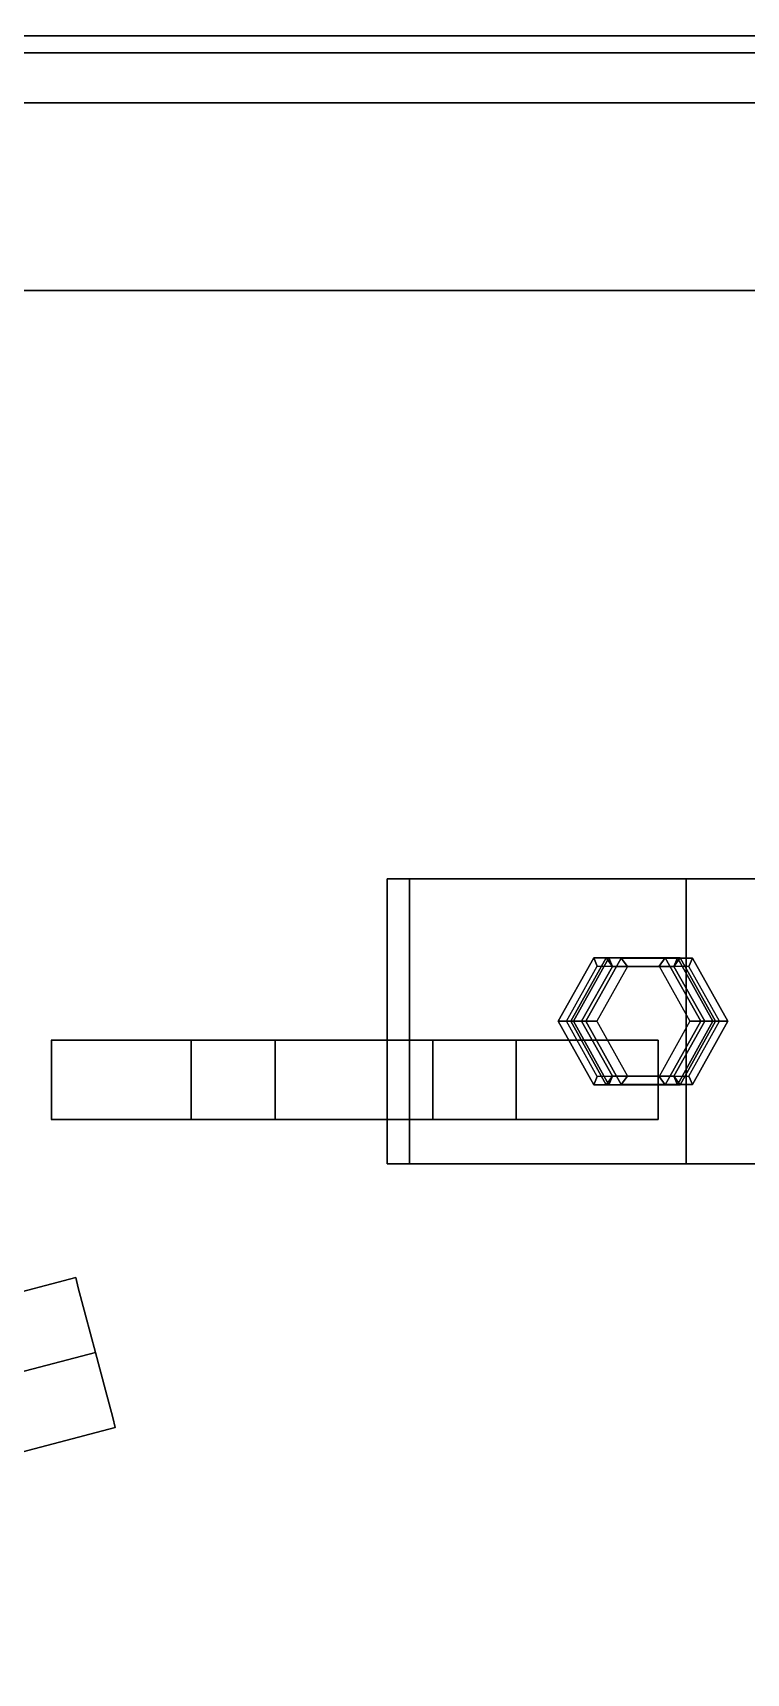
# Model space of a CAD drawing. Extents: x -1 to 1387, y -679 to 1.
# Drawn here: x 1073.7 to 1118.8, y -329.5 to -226 of the extents above; entities that cross this region are included whole.
import ezdxf

# ---------------------------------------------------------------- set-up
doc = ezdxf.new("R2010")
doc.units = 0
doc.layers.add('PQ_200_3D', color=1, linetype='Continuous')
doc.layers.add('PQ_BLUE_3D', color=5, linetype='Continuous')

msp = doc.modelspace()

# ---------------------------------------------------------------- linework, layer by layer
at = {"layer": 'PQ_200_3D'}
for points in [[(1193.32, -590.04, 3), (1193.32, -224.4, 3), (384.13, -224.4, 3), (384.13, -590.04, 3)], [(963.98, -224.72, 898.84), (1263.69, -224.72, 898.84), (1263.69, -589.72, 898.84), (963.98, -589.72, 898.84)], [(1263.69, -224.72, 848.89), (963.98, -224.72, 848.89), (963.98, -589.72, 848.89), (1263.69, -589.72, 848.89)], [(1193.32, -230.39, 44.96), (1193.32, -584.04, 44.96), (384.13, -584.04, 44.96), (384.13, -230.39, 44.96)], [(1097.51, -279.35, 836.63), (1096.09, -279.35, 830.81), (1096.09, -297.35, 830.81), (1097.51, -297.35, 836.63)], [(1096.09, -279.35, 830.81), (1175.68, -279.35, 811.41), (1175.68, -297.35, 811.41), (1096.09, -297.35, 830.81)], [(1114.98, -279.35, 832.37), (1097.51, -279.35, 836.63), (1097.51, -297.35, 836.63), (1114.98, -297.35, 832.37)], [(1121.51, -279.35, 836.35), (1114.98, -279.35, 832.37), (1114.98, -297.35, 832.37), (1121.51, -297.35, 836.35)], [(1109.36, -284.88, 834.78), (1109.14, -284.34, 835.2), (1106.89, -288.35, 835.75), (1107.41, -288.35, 835.25)], [(1109.14, -284.34, 835.2), (1109.92, -284.35, 838.39), (1107.68, -288.35, 838.94), (1106.89, -288.35, 835.75)], [(1109.92, -284.35, 838.39), (1110.31, -284.89, 838.66), (1108.36, -288.35, 839.13), (1107.68, -288.35, 838.94)], [(1110.31, -284.89, 838.66), (1110.09, -284.35, 839.08), (1107.85, -288.35, 839.63), (1108.36, -288.35, 839.13)], [(1110.09, -284.35, 839.08), (1110.87, -284.36, 842.27), (1108.63, -288.35, 842.82), (1107.85, -288.35, 839.63)], [(1110.87, -284.36, 842.27), (1111.26, -284.89, 842.54), (1109.32, -288.35, 843.02), (1108.63, -288.35, 842.82)], [(1113.26, -284.88, 833.83), (1113.64, -284.34, 834.1), (1109.14, -284.34, 835.2), (1109.36, -284.88, 834.78)], [(1113.64, -284.34, 834.1), (1114.42, -284.35, 837.29), (1109.92, -284.35, 838.39), (1109.14, -284.34, 835.2)], [(1114.42, -284.35, 837.29), (1114.2, -284.89, 837.71), (1110.31, -284.89, 838.66), (1109.92, -284.35, 838.39)], [(1114.2, -284.89, 837.71), (1114.59, -284.35, 837.99), (1110.09, -284.35, 839.08), (1110.31, -284.89, 838.66)], [(1114.59, -284.35, 837.99), (1115.36, -284.36, 841.18), (1110.87, -284.36, 842.27), (1110.09, -284.35, 839.08)], [(1115.36, -284.36, 841.18), (1115.14, -284.89, 841.6), (1111.26, -284.89, 842.54), (1110.87, -284.36, 842.27)], [(1115.21, -288.35, 833.35), (1115.89, -288.35, 833.56), (1113.64, -284.34, 834.1), (1113.26, -284.88, 833.83)], [(1115.89, -288.35, 833.56), (1116.66, -288.35, 836.75), (1114.42, -284.35, 837.29), (1113.64, -284.34, 834.1)], [(1116.66, -288.35, 836.75), (1116.15, -288.35, 837.24), (1114.2, -284.89, 837.71), (1114.42, -284.35, 837.29)], [(1116.15, -288.35, 837.24), (1116.83, -288.35, 837.44), (1114.59, -284.35, 837.99), (1114.2, -284.89, 837.71)], [(1116.83, -288.35, 837.44), (1117.6, -288.35, 840.63), (1115.36, -284.36, 841.18), (1114.59, -284.35, 837.99)], [(1117.6, -288.35, 840.63), (1117.08, -288.35, 841.12), (1115.14, -284.89, 841.6), (1115.36, -284.36, 841.18)], [(1107.41, -288.35, 835.25), (1106.89, -288.35, 835.75), (1109.14, -292.36, 835.2), (1109.36, -291.83, 834.78)], [(1106.89, -288.35, 835.75), (1107.68, -288.35, 838.94), (1109.92, -292.36, 838.39), (1109.14, -292.36, 835.2)], [(1107.68, -288.35, 838.94), (1108.36, -288.35, 839.13), (1110.31, -291.82, 838.66), (1109.92, -292.36, 838.39)], [(1108.36, -288.35, 839.13), (1107.85, -288.35, 839.63), (1110.09, -292.36, 839.08), (1110.31, -291.82, 838.66)], [(1107.85, -288.35, 839.63), (1108.63, -288.35, 842.82), (1110.87, -292.35, 842.27), (1110.09, -292.36, 839.08)], [(1108.63, -288.35, 842.82), (1109.32, -288.35, 843.02), (1111.26, -291.81, 842.54), (1110.87, -292.35, 842.27)], [(1113.26, -291.83, 833.83), (1113.64, -292.36, 834.1), (1115.89, -288.35, 833.56), (1115.21, -288.35, 833.35)], [(1113.64, -292.36, 834.1), (1114.42, -292.36, 837.29), (1116.66, -288.35, 836.75), (1115.89, -288.35, 833.56)], [(1114.42, -292.36, 837.29), (1114.2, -291.82, 837.71), (1116.15, -288.35, 837.24), (1116.66, -288.35, 836.75)], [(1114.2, -291.82, 837.71), (1114.59, -292.36, 837.99), (1116.83, -288.35, 837.44), (1116.15, -288.35, 837.24)], [(1114.59, -292.36, 837.99), (1115.36, -292.35, 841.18), (1117.6, -288.35, 840.63), (1116.83, -288.35, 837.44)], [(1115.36, -292.35, 841.18), (1115.14, -291.81, 841.6), (1117.08, -288.35, 841.12), (1117.6, -288.35, 840.63)], [(1089.02, -294.55, 116.67), (1074.9, -294.55, 61.62), (1074.9, -289.55, 61.62), (1089.02, -289.55, 116.67)], [(1098.97, -294.55, 55.23), (1113.21, -294.55, 110.43), (1113.21, -289.55, 110.43), (1098.97, -289.55, 55.23)], [(1109.36, -291.83, 834.78), (1109.14, -292.36, 835.2), (1113.64, -292.36, 834.1), (1113.26, -291.83, 833.83)], [(1109.92, -292.36, 838.39), (1110.31, -291.82, 838.66), (1114.2, -291.82, 837.71), (1114.42, -292.36, 837.29)], [(1110.31, -291.82, 838.66), (1110.09, -292.36, 839.08), (1114.59, -292.36, 837.99), (1114.2, -291.82, 837.71)], [(1110.87, -292.35, 842.27), (1111.26, -291.81, 842.54), (1115.14, -291.81, 841.6), (1115.36, -292.35, 841.18)], [(1109.14, -292.36, 835.2), (1109.92, -292.36, 838.39), (1114.42, -292.36, 837.29), (1113.64, -292.36, 834.1)], [(1110.09, -292.36, 839.08), (1110.87, -292.35, 842.27), (1115.36, -292.35, 841.18), (1114.59, -292.36, 837.99)]]:
    msp.add_3dface(points, dxfattribs=at)
for points, invisible_edges in [([(1193.32, -225.2, 41.96), (1193.32, -226.16, 43.2), (384.13, -226.16, 43.2), (384.13, -225.2, 41.96)], 8), ([(1193.32, -226.16, 43.2), (1193.32, -227.4, 44.15), (384.13, -227.4, 44.15), (384.13, -226.16, 43.2)], 2), ([(1193.32, -227.4, 44.15), (1193.32, -228.84, 44.75), (384.13, -228.84, 44.75), (384.13, -227.4, 44.15)], 10), ([(1193.32, -228.84, 44.75), (1193.32, -230.39, 44.96), (384.13, -230.39, 44.96), (384.13, -228.84, 44.75)], 8), ([(1097.51, -279.35, 836.63), (1096.09, -279.35, 830.81), (1181.5, -279.35, 809.99), (1114.98, -279.35, 832.37)], 15), ([(1114.98, -279.35, 832.37), (1121.51, -279.35, 836.35), (1181.5, -279.35, 809.99)], 15), ([(1111.31, -288.35, 834.3), (1109.36, -284.88, 834.78), (1107.41, -288.35, 835.25), (1111.31, -288.35, 834.3)], 15), ([(1111.26, -284.89, 842.54), (1113.2, -288.35, 842.06), (1113.2, -288.35, 842.06), (1109.32, -288.35, 843.02)], 15), ([(1111.31, -288.35, 834.3), (1113.26, -284.88, 833.83), (1109.36, -284.88, 834.78), (1111.31, -288.35, 834.3)], 15), ([(1115.14, -284.89, 841.6), (1113.2, -288.35, 842.06), (1113.2, -288.35, 842.06), (1111.26, -284.89, 842.54)], 15), ([(1111.31, -288.35, 834.3), (1115.21, -288.35, 833.35), (1113.26, -284.88, 833.83), (1111.31, -288.35, 834.3)], 15), ([(1117.08, -288.35, 841.12), (1113.2, -288.35, 842.06), (1113.2, -288.35, 842.06), (1115.14, -284.89, 841.6)], 15), ([(1111.31, -288.35, 834.3), (1107.41, -288.35, 835.25), (1109.36, -291.83, 834.78), (1111.31, -288.35, 834.3)], 15), ([(1109.32, -288.35, 843.02), (1113.2, -288.35, 842.06), (1113.2, -288.35, 842.06), (1111.26, -291.81, 842.54)], 15), ([(1111.31, -288.35, 834.3), (1109.36, -291.83, 834.78), (1113.26, -291.83, 833.83), (1111.31, -288.35, 834.3)], 15), ([(1111.26, -291.81, 842.54), (1113.2, -288.35, 842.06), (1113.2, -288.35, 842.06), (1115.14, -291.81, 841.6)], 15), ([(1111.31, -288.35, 834.3), (1113.26, -291.83, 833.83), (1115.21, -288.35, 833.35), (1111.31, -288.35, 834.3)], 15), ([(1115.14, -291.81, 841.6), (1113.2, -288.35, 842.06), (1113.2, -288.35, 842.06), (1117.08, -288.35, 841.12)], 15), ([(1074.9, -294.55, 61.62), (1074.88, -294.55, 55.14), (1074.88, -289.55, 55.14), (1074.9, -289.55, 61.62)], 2), ([(1074.88, -294.55, 55.14), (1078.11, -294.55, 49.54), (1078.11, -289.55, 49.54), (1074.88, -289.55, 55.14)], 10), ([(1074.9, -289.55, 61.62), (1074.88, -289.55, 55.14), (1086.93, -289.55, 58.43)], 10), ([(1074.88, -289.55, 55.14), (1078.11, -289.55, 49.54), (1086.93, -289.55, 58.43)], 10), ([(1089.02, -289.55, 116.67), (1113.21, -289.55, 110.43), (1098.97, -289.55, 55.23), (1074.9, -289.55, 61.62)], 5), ([(1078.11, -294.55, 49.54), (1083.72, -294.55, 46.31), (1083.72, -289.55, 46.31), (1078.11, -289.55, 49.54)], 8), ([(1078.11, -289.55, 49.54), (1083.72, -289.55, 46.31), (1086.93, -289.55, 58.43)], 10), ([(1083.72, -294.55, 46.31), (1090.19, -294.55, 46.33), (1090.19, -289.55, 46.33), (1083.72, -289.55, 46.31)], 2), ([(1083.72, -289.55, 46.31), (1090.19, -289.55, 46.33), (1086.93, -289.55, 58.43)], 10), ([(1090.19, -289.55, 46.33), (1095.78, -289.55, 49.6), (1086.93, -289.55, 58.43)], 10), ([(1095.78, -289.55, 49.6), (1098.97, -289.55, 55.23), (1086.93, -289.55, 58.43)], 10), ([(1092.2, -294.55, 122.3), (1089.02, -294.55, 116.67), (1089.02, -289.55, 116.67), (1092.2, -289.55, 122.3)], 8), ([(1089.02, -289.55, 116.67), (1092.2, -289.55, 122.3), (1101.12, -289.55, 113.55)], 10), ([(1090.19, -294.55, 46.33), (1095.78, -294.55, 49.6), (1095.78, -289.55, 49.6), (1090.19, -289.55, 46.33)], 10), ([(1097.77, -294.55, 125.59), (1092.2, -294.55, 122.3), (1092.2, -289.55, 122.3), (1097.77, -289.55, 125.59)], 10), ([(1092.2, -289.55, 122.3), (1097.77, -289.55, 125.59), (1101.12, -289.55, 113.55)], 10), ([(1095.78, -294.55, 49.6), (1098.97, -294.55, 55.23), (1098.97, -289.55, 55.23), (1095.78, -289.55, 49.6)], 8), ([(1104.24, -294.55, 125.65), (1097.77, -294.55, 125.59), (1097.77, -289.55, 125.59), (1104.24, -289.55, 125.65)], 2), ([(1097.77, -289.55, 125.59), (1104.24, -289.55, 125.65), (1101.12, -289.55, 113.55)], 10), ([(1104.24, -289.55, 125.65), (1109.87, -289.55, 122.47), (1101.12, -289.55, 113.55)], 10), ([(1109.87, -289.55, 122.47), (1113.15, -289.55, 116.9), (1101.12, -289.55, 113.55)], 10), ([(1113.15, -289.55, 116.9), (1113.21, -289.55, 110.43), (1101.12, -289.55, 113.55)], 10), ([(1109.87, -294.55, 122.47), (1104.24, -294.55, 125.65), (1104.24, -289.55, 125.65), (1109.87, -289.55, 122.47)], 8), ([(1113.15, -294.55, 116.9), (1109.87, -294.55, 122.47), (1109.87, -289.55, 122.47), (1113.15, -289.55, 116.9)], 10), ([(1113.21, -294.55, 110.43), (1113.15, -294.55, 116.9), (1113.15, -289.55, 116.9), (1113.21, -289.55, 110.43)], 2), ([(1074.9, -294.55, 61.62), (1074.88, -294.55, 55.14), (1086.93, -294.55, 58.43)], 10), ([(1074.88, -294.55, 55.14), (1078.11, -294.55, 49.54), (1086.93, -294.55, 58.43)], 10), ([(1089.02, -294.55, 116.67), (1113.21, -294.55, 110.43), (1098.97, -294.55, 55.23), (1074.9, -294.55, 61.62)], 5), ([(1078.11, -294.55, 49.54), (1083.72, -294.55, 46.31), (1086.93, -294.55, 58.43)], 10), ([(1083.72, -294.55, 46.31), (1090.19, -294.55, 46.33), (1086.93, -294.55, 58.43)], 10), ([(1090.19, -294.55, 46.33), (1095.78, -294.55, 49.6), (1086.93, -294.55, 58.43)], 10), ([(1095.78, -294.55, 49.6), (1098.97, -294.55, 55.23), (1086.93, -294.55, 58.43)], 10), ([(1089.02, -294.55, 116.67), (1092.2, -294.55, 122.3), (1101.12, -294.55, 113.55)], 10), ([(1092.2, -294.55, 122.3), (1097.77, -294.55, 125.59), (1101.12, -294.55, 113.55)], 10), ([(1097.77, -294.55, 125.59), (1104.24, -294.55, 125.65), (1101.12, -294.55, 113.55)], 10), ([(1104.24, -294.55, 125.65), (1109.87, -294.55, 122.47), (1101.12, -294.55, 113.55)], 10), ([(1109.87, -294.55, 122.47), (1113.15, -294.55, 116.9), (1101.12, -294.55, 113.55)], 10), ([(1113.15, -294.55, 116.9), (1113.21, -294.55, 110.43), (1101.12, -294.55, 113.55)], 10), ([(1097.51, -297.35, 836.63), (1096.09, -297.35, 830.81), (1181.5, -297.35, 809.99), (1114.98, -297.35, 832.37)], 15), ([(1114.98, -297.35, 832.37), (1121.51, -297.35, 836.35), (1181.5, -297.35, 809.99)], 15)]:
    msp.add_3dface(points, dxfattribs=dict(at, invisible_edges=invisible_edges))
at = {"layer": 'PQ_BLUE_3D'}
for points, invisible_edges in [([(383.93, -486.74, 60.61), (383.76, -486.1, 58.16), (1076.43, -304.53, 58.16), (1076.59, -305.17, 60.61)], 8), ([(383.76, -486.1, 58.16), (383.93, -486.74, 55.71), (1076.59, -305.17, 55.71), (1076.43, -304.53, 58.16)], 2), ([(384.39, -488.47, 62.4), (383.93, -486.74, 60.61), (1076.59, -305.17, 60.61), (1077.05, -306.9, 62.4)], 10), ([(383.93, -486.74, 55.71), (384.39, -488.47, 53.92), (1077.05, -306.9, 53.92), (1076.59, -305.17, 55.71)], 10), ([(385.02, -490.83, 63.06), (384.39, -488.47, 62.4), (1077.05, -306.9, 62.4), (1077.68, -309.26, 63.06)], 2), ([(384.39, -488.47, 53.92), (385.02, -490.83, 53.27), (1077.68, -309.26, 53.27), (1077.05, -306.9, 53.92)], 8), ([(385.65, -493.2, 62.4), (385.02, -490.83, 63.06), (1077.68, -309.26, 63.06), (1078.31, -311.63, 62.4)], 8), ([(385.02, -490.83, 53.27), (385.65, -493.2, 53.92), (1078.31, -311.63, 53.92), (1077.68, -309.26, 53.27)], 2), ([(386.11, -494.93, 60.61), (385.65, -493.2, 62.4), (1078.31, -311.63, 62.4), (1078.77, -313.36, 60.61)], 10), ([(385.65, -493.2, 53.92), (386.11, -494.93, 55.71), (1078.77, -313.36, 55.71), (1078.31, -311.63, 53.92)], 10), ([(386.27, -495.57, 58.16), (386.11, -494.93, 60.61), (1078.77, -313.36, 60.61), (1078.93, -313.99, 58.16)], 2), ([(386.11, -494.93, 55.71), (386.27, -495.57, 58.16), (1078.93, -313.99, 58.16), (1078.77, -313.36, 55.71)], 8)]:
    msp.add_3dface(points, dxfattribs=dict(at, invisible_edges=invisible_edges))

# ---------------------------------------------------------------- meshes
at = {"layer": 'PQ_200_3D'}
mesh = msp.add_polyface(dxfattribs=at)
corners = [(966.34, -587.22, 898.84), (1261.34, -587.22, 898.84), (1261.34, -227.22, 898.84), (966.34, -227.22, 898.84), (966.34, -587.22, 913.84), (1261.34, -587.22, 913.84), (1261.34, -227.22, 913.84), (966.34, -227.22, 913.84)]
mesh.append_faces([[corners[k] for k in face] for face in [(0, 3, 2, 1), (4, 5, 6, 7), (0, 1, 5, 4), (3, 7, 6, 2), (0, 4, 7, 3), (1, 2, 6, 5)]])
at = {"layer": 'PQ_BLUE_3D'}
mesh = msp.add_polyface(dxfattribs=at)
corners = [(893.62, -242.22, 504.14), (1128.62, -242.22, 504.14), (1128.62, -337.22, 504.14), (893.62, -337.22, 504.14), (893.62, -242.22, 594.14), (1128.62, -242.22, 594.14), (1128.62, -337.22, 594.14), (893.62, -337.22, 594.14)]
mesh.append_faces([[corners[k] for k in face] for face in [(1, 2, 3, 0), (7, 6, 5, 4), (4, 5, 1, 0), (2, 6, 7, 3), (3, 7, 4, 0), (5, 6, 2, 1)]])

doc.saveas('drawing.dxf')
